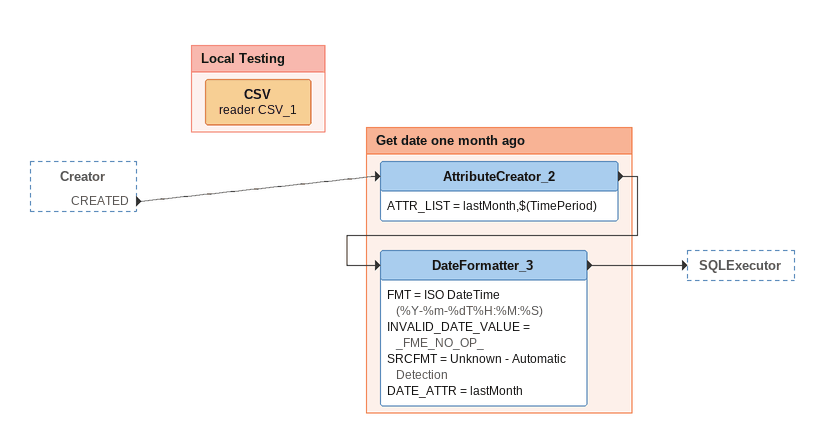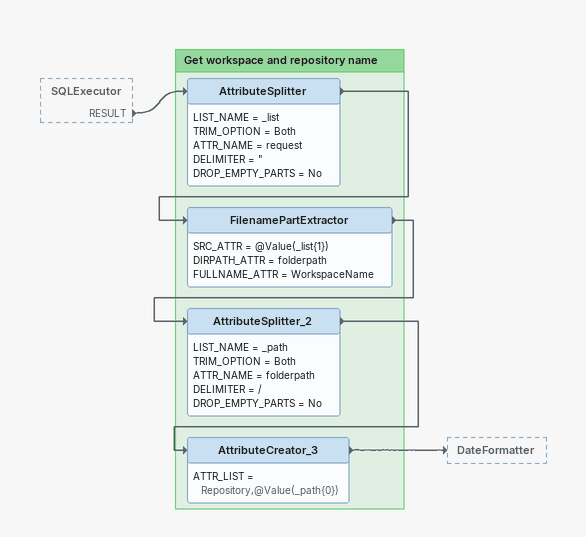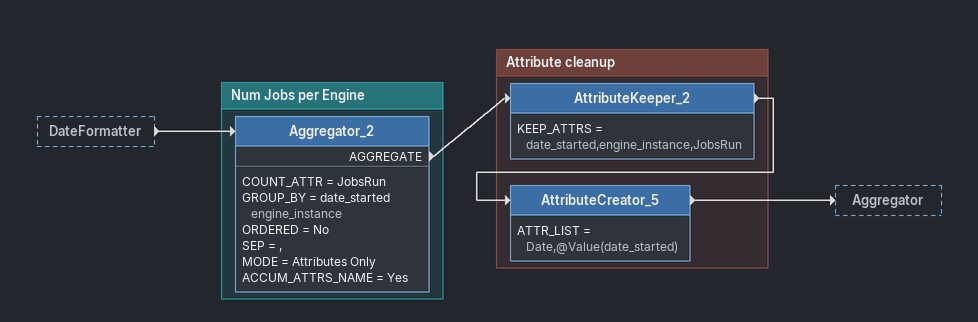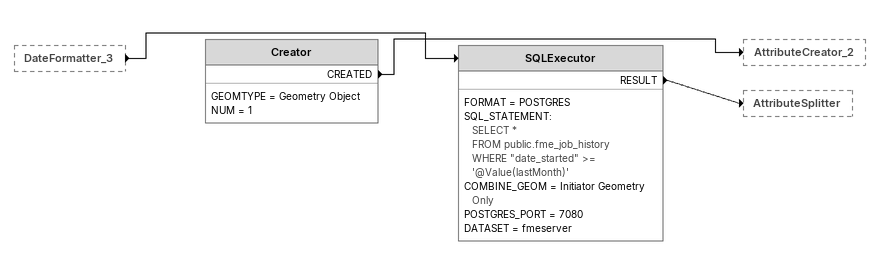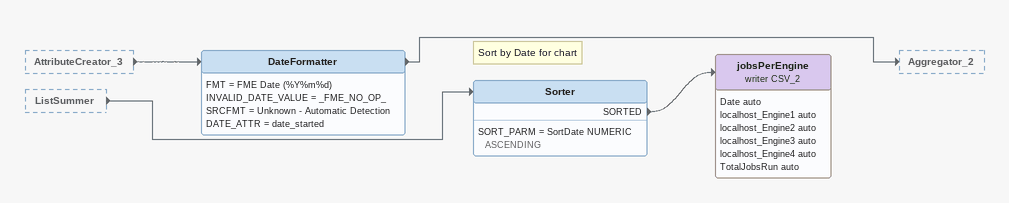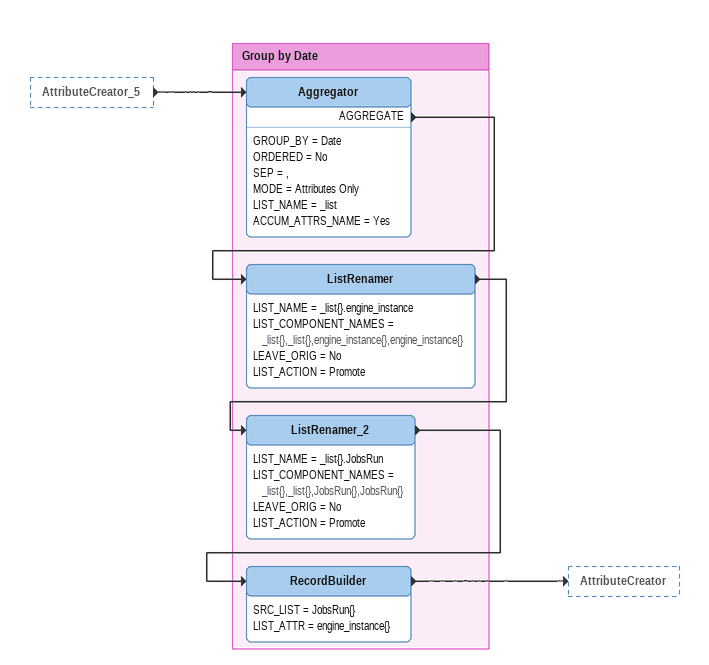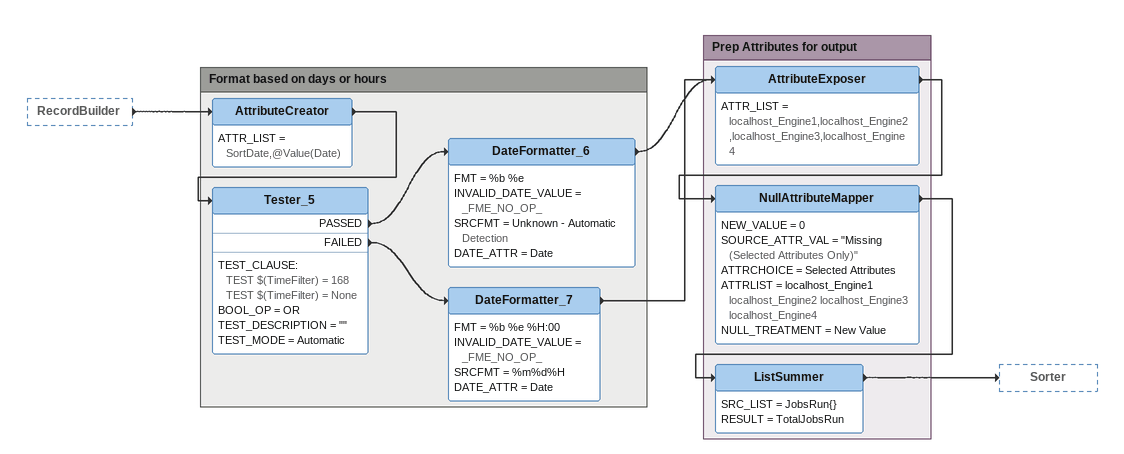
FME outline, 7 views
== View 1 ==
Creator [outside]
    CREATED -> AttributeCreator_2

Bookmark: Get date one month ago
AttributeCreator_2
    ATTR_LIST = lastMonth,$(TimePeriod)
    -> DateFormatter_3
DateFormatter_3
    FMT = ISO DateTime (%Y-%m-%dT%H:%M:%S)
    INVALID_DATE_VALUE = _FME_NO_OP_
    SRCFMT = Unknown - Automatic Detection
    DATE_ATTR = lastMonth
    -> SQLExecutor

Bookmark: Local Testing
CSV (reader CSV_1)

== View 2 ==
SQLExecutor [outside]
    RESULT -> AttributeSplitter

Bookmark: Get workspace and repository name
AttributeSplitter
    LIST_NAME = _list
    TRIM_OPTION = Both
    ATTR_NAME = request
    DELIMITER = "
    DROP_EMPTY_PARTS = No
    -> FilenamePartExtractor
FilenamePartExtractor
    SRC_ATTR = @Value(_list{1})
    DIRPATH_ATTR = folderpath
    FULLNAME_ATTR = WorkspaceName
    -> AttributeSplitter_2
AttributeSplitter_2
    LIST_NAME = _path
    TRIM_OPTION = Both
    ATTR_NAME = folderpath
    DELIMITER = /
    DROP_EMPTY_PARTS = No
    -> AttributeCreator_3
AttributeCreator_3
    ATTR_LIST = Repository,@Value(_path{0})
    -> DateFormatter

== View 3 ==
DateFormatter [outside]
    -> Aggregator_2

Bookmark: Num Jobs per Engine
Aggregator_2
    COUNT_ATTR = JobsRun
    GROUP_BY = date_started engine_instance
    ORDERED = No
    SEP = ,
    MODE = Attributes Only
    ACCUM_ATTRS_NAME = Yes
    AGGREGATE -> AttributeKeeper_2

Bookmark: Attribute cleanup
AttributeKeeper_2
    KEEP_ATTRS = date_started,engine_instance,JobsRun
    -> AttributeCreator_5
AttributeCreator_5
    ATTR_LIST = Date,@Value(date_started)
    -> Aggregator

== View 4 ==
DateFormatter_3 [outside]
    -> SQLExecutor
Creator
    GEOMTYPE = Geometry Object
    NUM = 1
    CREATED -> AttributeCreator_2
SQLExecutor
    FORMAT = POSTGRES
    SQL_STATEMENT:
      SELECT *
      FROM public.fme_job_history
      WHERE "date_started" >= '@Value(lastMonth)'
    COMBINE_GEOM = Initiator Geometry Only
    POSTGRES_PORT = 7080
    DATASET = fmeserver
    RESULT -> AttributeSplitter

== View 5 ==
AttributeCreator_3 [outside]
    -> DateFormatter
ListSummer [outside]
    -> Sorter
DateFormatter
    FMT = FME Date (%Y%m%d)
    INVALID_DATE_VALUE = _FME_NO_OP_
    SRCFMT = Unknown - Automatic Detection
    DATE_ATTR = date_started
    -> Aggregator_2
Note: Sort by Date for chart
Sorter
    SORT_PARM = SortDate NUMERIC ASCENDING
    SORTED -> jobsPerEngine (writer CSV_2)
jobsPerEngine (writer CSV_2)
    attributes: Date auto, localhost_Engine1 auto, localhost_Engine2 auto, localhost_Engine3 auto, localhost_Engine4 auto, TotalJobsRun auto

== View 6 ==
AttributeCreator_5 [outside]
    -> Aggregator

Bookmark: Group by Date
Aggregator
    GROUP_BY = Date
    ORDERED = No
    SEP = ,
    MODE = Attributes Only
    LIST_NAME = _list
    ACCUM_ATTRS_NAME = Yes
    AGGREGATE -> ListRenamer
ListRenamer
    LIST_NAME = _list{}.engine_instance
    LIST_COMPONENT_NAMES = _list{},_list{},engine_instance{},engine_instance{}
    LEAVE_ORIG = No
    LIST_ACTION = Promote
    -> ListRenamer_2
ListRenamer_2
    LIST_NAME = _list{}.JobsRun
    LIST_COMPONENT_NAMES = _list{},_list{},JobsRun{},JobsRun{}
    LEAVE_ORIG = No
    LIST_ACTION = Promote
    -> RecordBuilder
RecordBuilder
    SRC_LIST = JobsRun{}
    LIST_ATTR = engine_instance{}
    -> AttributeCreator

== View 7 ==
RecordBuilder [outside]
    -> AttributeCreator

Bookmark: Format based on days or hours
AttributeCreator
    ATTR_LIST = SortDate,@Value(Date)
    -> Tester_5
Tester_5
    TEST_CLAUSE:
      TEST $(TimeFilter) = 168
      TEST $(TimeFilter) = None
    BOOL_OP = OR
    TEST_DESCRIPTION = ""
    TEST_MODE = Automatic
    PASSED -> DateFormatter_6
    FAILED -> DateFormatter_7
DateFormatter_6
    FMT = %b %e
    INVALID_DATE_VALUE = _FME_NO_OP_
    SRCFMT = Unknown - Automatic Detection
    DATE_ATTR = Date
    -> AttributeExposer
DateFormatter_7
    FMT = %b %e %H:00
    INVALID_DATE_VALUE = _FME_NO_OP_
    SRCFMT = %m%d%H
    DATE_ATTR = Date
    -> AttributeExposer

Bookmark: Prep Attributes for output
AttributeExposer
    ATTR_LIST = localhost_Engine1,localhost_Engine2,localhost_Engine3,localhost_Engine4
    -> NullAttributeMapper
NullAttributeMapper
    NEW_VALUE = 0
    SOURCE_ATTR_VAL = "Missing (Selected Attributes Only)"
    ATTRCHOICE = Selected Attributes
    ATTRLIST = localhost_Engine1 localhost_Engine2 localhost_Engine3 localhost_Engine4
    NULL_TREATMENT = New Value
    -> ListSummer
ListSummer
    SRC_LIST = JobsRun{}
    RESULT = TotalJobsRun
    -> Sorter
